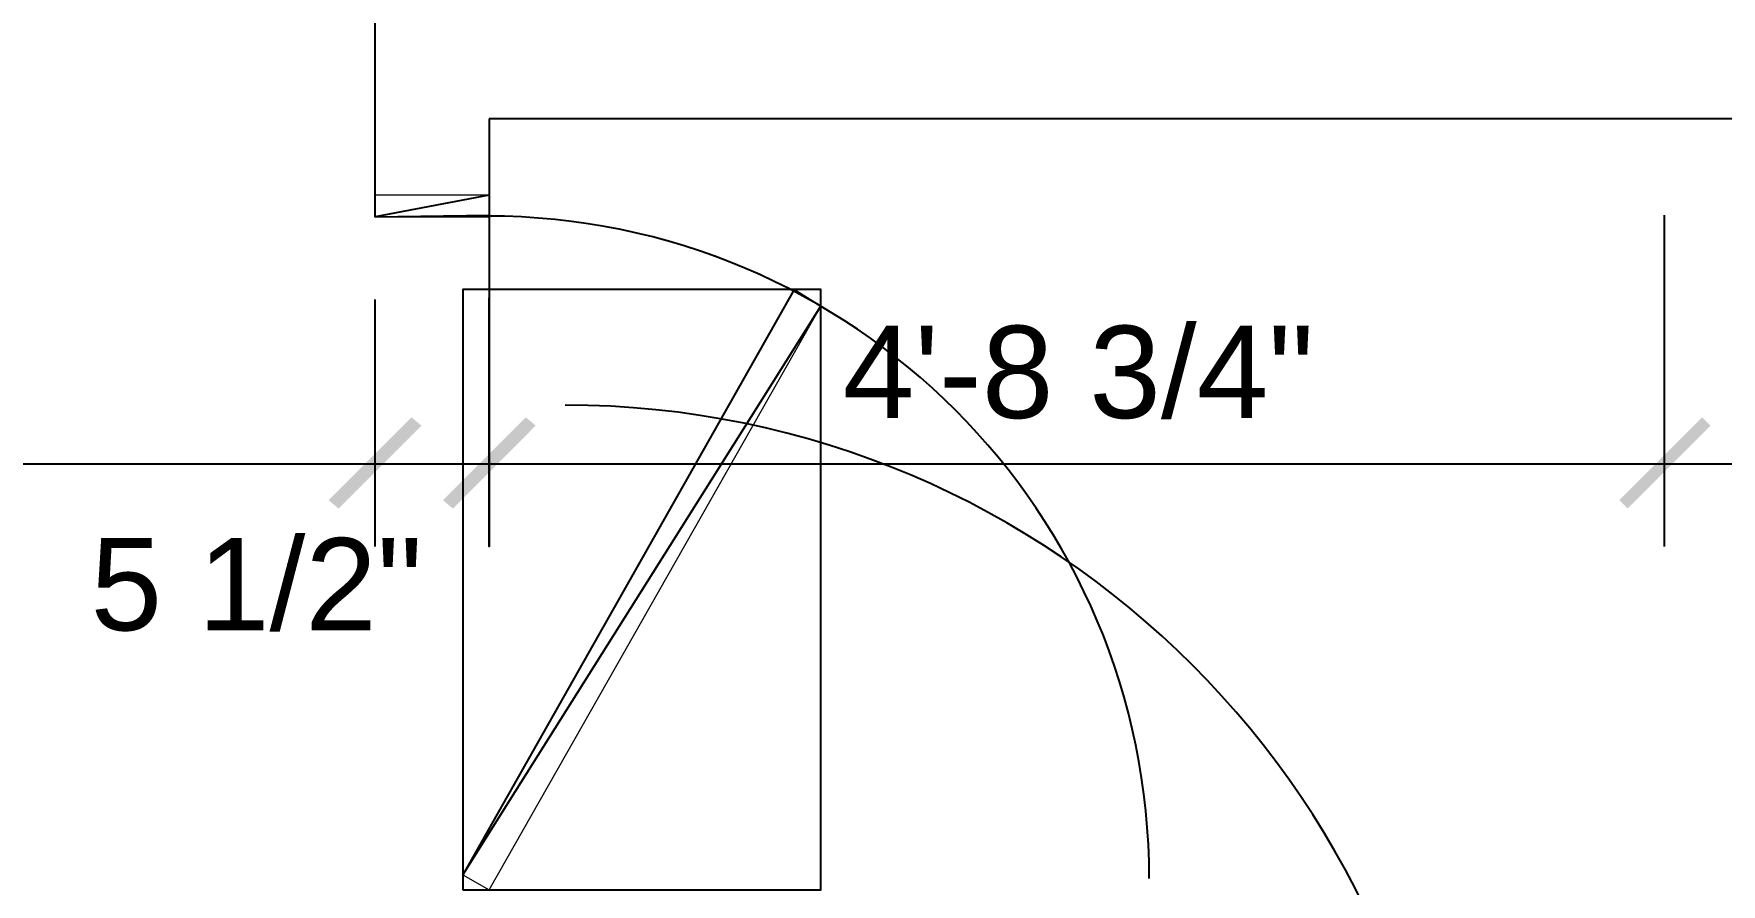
# Model space of a CAD drawing. Header units: millimetres. Extents: x 58 to 2247, y 57 to 1671.
# Drawn here: x 860.5 to 942, y 676.8 to 717.8 of the extents above; entities that cross this region are included whole.
import ezdxf

# ---------------------------------------------------------------- set-up
doc = ezdxf.new("R2010")
doc.units = ezdxf.units.MM
doc.header["$LTSCALE"] = 0.5
for name, color, linetype in [('interior door main', 3, 'CONTINUOUS'), ('main floor exterior line', 2, 'CONTINUOUS'), ('main floor interior line', 6, 'CONTINUOUS'), ('PDF_Geometry', 7, 'Continuous'), ('PDF_Solid Fills', 7, 'Continuous'), ('PDF_Text', 7, 'Continuous'), ('side window main', 5, 'CONTINUOUS')]:
    doc.layers.add(name, color=color, linetype=linetype)
doc.styles.add('PDF ArialMT', font='arial.ttf')

msp = doc.modelspace()

# ---------------------------------------------------------------- linework, layer by layer
at = {"layer": 'interior door main'}
for centre, radius in [((882.444, 677.077), 31.96), ((886.204, 657.076), 42.84)]:
    msp.add_arc(centre, radius, 0, 90, dxfattribs=at)
at = {"layer": 'main floor exterior line'}
for points in [[(882.541, 710.05), (877.021, 709.01), (882.541, 709.09), (882.541, 693.09), (882.541, 705.09)], [(939.261, 709.09), (939.261, 693.09)], [(877.021, 693.09), (877.021, 705.01)], [(812.062, 697.09), (881.021, 697.09)], [(873.021, 697.09), (886.541, 697.09)], [(878.541, 697.09), (943.261, 697.09)], [(940.781, 697.09), (1047.5, 697.09)]]:
    msp.add_lwpolyline(points, dxfattribs=at)
at = {"layer": 'main floor interior line'}
for points in [[(877.021, 709.01), (877.021, 786.529), (1026.06, 786.529)], [(979.181, 713.73), (882.541, 713.73)], [(882.541, 713.73), (882.541, 709.01)], [(897.261, 705.49), (881.261, 677.25), (898.541, 704.69)]]:
    msp.add_lwpolyline(points, dxfattribs=at)
at = {"layer": 'PDF_Geometry', "lineweight": 20}
for points in [[(877.021, 709.01), (877.021, 786.529), (1026.06, 786.529), (1026.06, 798.529), (1054.54, 798.529)], [(979.181, 713.73), (882.541, 713.73), (882.541, 709.01)]]:
    msp.add_lwpolyline(points, dxfattribs=at)
at = {"layer": 'PDF_Geometry', "lineweight": 9}
msp.add_lwpolyline([(877.021, 709.01), (882.541, 709.01), (882.541, 710.05), (877.021, 710.05)], dxfattribs=at)
at = {"layer": 'PDF_Geometry', "lineweight": 5}
for points in [[(882.541, 709.09), (882.541, 693.09), (882.541, 705.09)], [(939.261, 709.09), (939.261, 693.09)], [(812.062, 697.09), (881.021, 697.09)], [(873.021, 697.09), (886.541, 697.09)], [(878.541, 697.09), (943.261, 697.09)], [(940.781, 697.09), (1047.5, 697.09)]]:
    msp.add_lwpolyline(points, dxfattribs=at)
msp.add_lwpolyline([(877.021, 693.09), (877.021, 705.01)], close=True, dxfattribs=at)
at = {"layer": 'PDF_Geometry', "lineweight": 9}
msp.add_lwpolyline([(882.541, 676.53), (898.541, 704.69), (897.261, 705.49), (881.261, 677.25)], close=True, dxfattribs=at)
at = {"layer": 'PDF_Geometry', "lineweight": 5}
msp.add_arc((882.444, 677.077), 31.96, 57.31017, 90, dxfattribs=at)
at = {"layer": 'PDF_Solid Fills', "transparency": 33554559}
for points in [[(874.781, 695.33), (875.261, 694.93), (878.781, 699.33)], [(878.781, 699.33), (875.261, 694.93), (874.781, 695.33)], [(875.261, 694.93), (878.781, 699.33), (879.261, 698.93)], [(879.261, 698.93), (878.781, 699.33), (875.261, 694.93)], [(884.301, 699.33), (880.781, 694.93), (880.301, 695.33)], [(880.301, 695.33), (880.781, 694.93), (884.301, 699.33)], [(884.781, 698.93), (884.301, 699.33), (880.781, 694.93)], [(880.781, 694.93), (884.301, 699.33), (884.781, 698.93)], [(937.101, 695.33), (937.501, 694.93), (941.101, 699.33)], [(937.501, 694.93), (941.101, 699.33), (941.501, 698.93)]]:
    msp.add_solid(points, dxfattribs=at)
at = {"layer": 'side window main'}
msp.add_lwpolyline([(881.261, 676.53), (898.541, 676.53), (898.541, 705.49), (881.261, 705.49), (881.261, 676.53)], dxfattribs=at)

# ---------------------------------------------------------------- texts
at = {"layer": 'PDF_Text', "char_height": 4.4518, "attachment_point": 4, "style": 'PDF ArialMT'}
for s, insert in [('4\'-8 3/4"', (899.605, 701.488)), ('5 1/2"', (863.284, 691.248))]:
    msp.add_mtext(s, dxfattribs=dict(at, insert=insert))

doc.saveas('drawing.dxf')
